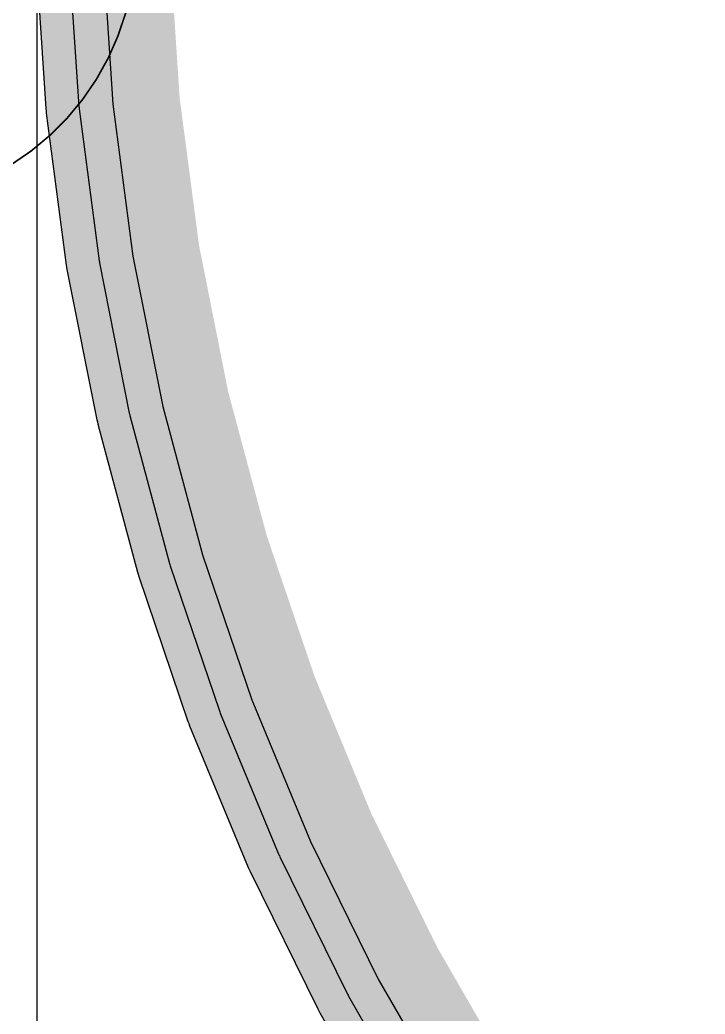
# Model space of a CAD drawing. Header units: inches. Extents: x -30 to 282, y -86 to 78.
# Drawn here: x -8.28 to -3.08, y -53.89 to -46.35 of the extents above; entities that cross this region are included whole.
import ezdxf

# ---------------------------------------------------------------- set-up
doc = ezdxf.new("R2010")
doc.units = ezdxf.units.IN
for name, color, linetype in [('Board Outline', 216, 'Continuous'), ('Bottom Layer', 5, 'Continuous'), ('Dimensions', 6, 'Continuous'), ('GND 01', 76, 'Continuous'), ('GND 02', 16, 'Continuous'), ('Multi-Layer', 9, 'Continuous'), ('PWR', 156, 'Continuous'), ('SIG 01', 90, 'Continuous'), ('Top Layer', 1, 'Continuous')]:
    doc.layers.add(name, color=color, linetype=linetype)

msp = doc.modelspace()

# ---------------------------------------------------------------- linework, layer by layer
at = {"layer": 'Board Outline', "const_width": 0.254}
msp.add_lwpolyline([(37.4947, -16.4465, -2.502525), (-17.2929, -16.4465)], format="xyb", dxfattribs=at)
msp.add_lwpolyline([(27.8604, -45.25, 1), (-7.6586, -45.25, 1)], format="xyb", close=True, dxfattribs=at)
at = {"layer": 'Bottom Layer'}
for p, q in [((-8.1476, -56.3994), (-8.1476, -38.7294)), ((-7.9075, -45.848), (-7.8315, -47.0077)), ((-7.8315, -47.0077), (-7.8293, -47.016)), ((-7.8293, -47.016), (-7.8298, -47.0245)), ((-7.8298, -47.0245), (-7.6782, -48.1767)), ((-7.6782, -48.1767), (-7.6754, -48.1849)), ((-7.6754, -48.1849), (-7.6754, -48.1935)), ((-7.6754, -48.1935), (-7.4487, -49.3333)), ((-7.4487, -49.3333), (-7.4454, -49.3412)), ((-7.4454, -49.3412), (-7.4448, -49.3498)), ((-7.4448, -49.3498), (-7.144, -50.4723)), ((-7.144, -50.4723), (-7.1402, -50.48)), ((-7.1402, -50.48), (-7.1391, -50.4886)), ((-7.1391, -50.4886), (-6.7656, -51.589)), ((-6.7656, -51.589), (-6.7613, -51.5965)), ((-6.7613, -51.5965), (-6.7596, -51.6049)), ((-6.7596, -51.6049), (-6.3149, -52.6786)), ((-6.3149, -52.6786), (-6.3101, -52.6857)), ((-6.3101, -52.6857), (-6.3079, -52.694)), ((-6.3079, -52.694), (-5.7939, -53.7363)), ((-5.7939, -53.7363), (-5.7886, -53.7431)), ((-5.7886, -53.7431), (-5.7859, -53.7513)), ((-5.7859, -53.7513), (-5.2048, -54.7577))]:
    msp.add_line(p, q, dxfattribs=at)
at = {"layer": 'Dimensions', "const_width": 0.0127}
msp.add_lwpolyline([(-7.3991, -45.75, -0.414214), (-9.3991, -47.75)], format="xyb", dxfattribs=at)
at = {"layer": 'GND 01'}
for p, q in [((-8.1585, -45.8645), (-8.0825, -47.0241)), ((-8.0825, -47.0241), (-8.0797, -47.0406)), ((-8.0797, -47.0406), (-8.0792, -47.0574)), ((-8.0792, -47.0574), (-7.9275, -48.2096)), ((-7.9275, -48.2096), (-7.9237, -48.2259)), ((-7.9237, -48.2259), (-7.922, -48.2425)), ((-7.922, -48.2425), (-7.6953, -49.3823)), ((-7.6953, -49.3823), (-7.6905, -49.3984)), ((-7.6905, -49.3984), (-7.6877, -49.4149)), ((-7.6877, -49.4149), (-7.3869, -50.5374)), ((-7.3869, -50.5374), (-7.3811, -50.5531)), ((-7.3811, -50.5531), (-7.3773, -50.5694)), ((-7.3773, -50.5694), (-7.0037, -51.6699)), ((-7.0037, -51.6699), (-6.9968, -51.6851)), ((-6.9968, -51.6851), (-6.9919, -51.7011)), ((-6.9919, -51.7011), (-6.5472, -52.7748)), ((-6.5472, -52.7748), (-6.5393, -52.7896)), ((-6.5393, -52.7896), (-6.5334, -52.8052)), ((-6.5334, -52.8052), (-6.0194, -53.8475)), ((-6.0194, -53.8475), (-6.0106, -53.8618)), ((-6.0106, -53.8618), (-6.0037, -53.877)), ((-6.0037, -53.877), (-5.4226, -54.8835))]:
    msp.add_line(p, q, dxfattribs=at)
at = {"layer": 'GND 01', "const_width": 1.016}
for points in [[(-7.6491, -45.8311), (-7.5731, -46.9907)], [(-7.5731, -46.9907), (-7.4214, -48.1429)], [(-7.4214, -48.1429), (-7.1947, -49.2828)], [(-7.1947, -49.2828), (-6.8939, -50.4053)], [(-6.8939, -50.4053), (-6.5203, -51.5058)], [(-6.5203, -51.5058), (-6.0756, -52.5795)], [(-6.0756, -52.5795), (-5.5616, -53.6218)], [(-5.5616, -53.6218), (-4.9805, -54.6282)]]:
    msp.add_lwpolyline(points, dxfattribs=at)
at = {"layer": 'GND 01', "const_width": 0.508}
for points in [[(-7.8271, -46.9907, 1), (-7.3191, -46.9907, 1)], [(-7.8271, -46.9907, 1), (-7.3191, -46.9907, 1)], [(-7.6754, -48.1429, 1), (-7.1674, -48.1429, 1)], [(-7.6754, -48.1429, 1), (-7.1674, -48.1429, 1)], [(-7.4487, -49.2828, 1), (-6.9407, -49.2828, 1)], [(-7.4487, -49.2828, 1), (-6.9407, -49.2828, 1)], [(-7.1479, -50.4053, 1), (-6.6399, -50.4053, 1)], [(-7.1479, -50.4053, 1), (-6.6399, -50.4053, 1)], [(-6.7743, -51.5058, 1), (-6.2663, -51.5058, 1)], [(-6.7743, -51.5058, 1), (-6.2663, -51.5058, 1)], [(-6.3296, -52.5795, 1), (-5.8216, -52.5795, 1)], [(-6.3296, -52.5795, 1), (-5.8216, -52.5795, 1)], [(-5.8156, -53.6218, 1), (-5.3076, -53.6218, 1)], [(-5.8156, -53.6218, 1), (-5.3076, -53.6218, 1)]]:
    msp.add_lwpolyline(points, format="xyb", close=True, dxfattribs=at)
at = {"layer": 'GND 02'}
for p, q in [((-8.1585, -45.8645), (-8.0825, -47.0241)), ((-8.0825, -47.0241), (-8.0797, -47.0406)), ((-8.0797, -47.0406), (-8.0792, -47.0574)), ((-8.0792, -47.0574), (-7.9275, -48.2096)), ((-7.9275, -48.2096), (-7.9237, -48.2259)), ((-7.9237, -48.2259), (-7.922, -48.2425)), ((-7.922, -48.2425), (-7.6953, -49.3823)), ((-7.6953, -49.3823), (-7.6905, -49.3984)), ((-7.6905, -49.3984), (-7.6877, -49.4149)), ((-7.6877, -49.4149), (-7.3869, -50.5374)), ((-7.3869, -50.5374), (-7.3811, -50.5531)), ((-7.3811, -50.5531), (-7.3773, -50.5694)), ((-7.3773, -50.5694), (-7.0037, -51.6699)), ((-7.0037, -51.6699), (-6.9968, -51.6851)), ((-6.9968, -51.6851), (-6.9919, -51.7011)), ((-6.9919, -51.7011), (-6.5472, -52.7748)), ((-6.5472, -52.7748), (-6.5393, -52.7896)), ((-6.5393, -52.7896), (-6.5334, -52.8052)), ((-6.5334, -52.8052), (-6.0194, -53.8475)), ((-6.0194, -53.8475), (-6.0106, -53.8618)), ((-6.0106, -53.8618), (-6.0037, -53.877)), ((-6.0037, -53.877), (-5.4226, -54.8835))]:
    msp.add_line(p, q, dxfattribs=at)
at = {"layer": 'GND 02', "const_width": 1.016}
for points in [[(-7.6491, -45.8311), (-7.5731, -46.9907)], [(-7.5731, -46.9907), (-7.4214, -48.1429)], [(-7.4214, -48.1429), (-7.1947, -49.2828)], [(-7.1947, -49.2828), (-6.8939, -50.4053)], [(-6.8939, -50.4053), (-6.5203, -51.5058)], [(-6.5203, -51.5058), (-6.0756, -52.5795)], [(-6.0756, -52.5795), (-5.5616, -53.6218)], [(-5.5616, -53.6218), (-4.9805, -54.6282)]]:
    msp.add_lwpolyline(points, dxfattribs=at)
at = {"layer": 'GND 02', "const_width": 0.508}
for points in [[(-7.8271, -46.9907, 1), (-7.3191, -46.9907, 1)], [(-7.8271, -46.9907, 1), (-7.3191, -46.9907, 1)], [(-7.6754, -48.1429, 1), (-7.1674, -48.1429, 1)], [(-7.6754, -48.1429, 1), (-7.1674, -48.1429, 1)], [(-7.4487, -49.2828, 1), (-6.9407, -49.2828, 1)], [(-7.4487, -49.2828, 1), (-6.9407, -49.2828, 1)], [(-7.1479, -50.4053, 1), (-6.6399, -50.4053, 1)], [(-7.1479, -50.4053, 1), (-6.6399, -50.4053, 1)], [(-6.7743, -51.5058, 1), (-6.2663, -51.5058, 1)], [(-6.7743, -51.5058, 1), (-6.2663, -51.5058, 1)], [(-6.3296, -52.5795, 1), (-5.8216, -52.5795, 1)], [(-6.3296, -52.5795, 1), (-5.8216, -52.5795, 1)], [(-5.8156, -53.6218, 1), (-5.3076, -53.6218, 1)], [(-5.8156, -53.6218, 1), (-5.3076, -53.6218, 1)]]:
    msp.add_lwpolyline(points, format="xyb", close=True, dxfattribs=at)
at = {"layer": 'Multi-Layer'}
for p, q in [((-7.6491, -45.8311), (-7.5731, -46.9907)), ((-7.5731, -46.9907), (-7.4214, -48.1429)), ((-7.4214, -48.1429), (-7.1947, -49.2828)), ((-7.1947, -49.2828), (-6.8939, -50.4053)), ((-6.8939, -50.4053), (-6.5203, -51.5058)), ((-6.5203, -51.5058), (-6.0756, -52.5795)), ((-6.0756, -52.5795), (-5.5616, -53.6218)), ((-5.5616, -53.6218), (-4.9805, -54.6282))]:
    msp.add_line(p, q, dxfattribs=at)
at = {"layer": 'PWR'}
for p, q in [((-7.9075, -45.848), (-7.8315, -47.0077)), ((-7.8315, -47.0077), (-7.8293, -47.016)), ((-7.8293, -47.016), (-7.8298, -47.0245)), ((-7.8298, -47.0245), (-7.6782, -48.1767)), ((-7.6782, -48.1767), (-7.6754, -48.1849)), ((-7.6754, -48.1849), (-7.6754, -48.1935)), ((-7.6754, -48.1935), (-7.4487, -49.3333)), ((-7.4487, -49.3333), (-7.4454, -49.3412)), ((-7.4454, -49.3412), (-7.4448, -49.3498)), ((-7.4448, -49.3498), (-7.144, -50.4723)), ((-7.144, -50.4723), (-7.1402, -50.48)), ((-7.1402, -50.48), (-7.1391, -50.4886)), ((-7.1391, -50.4886), (-6.7656, -51.589)), ((-6.7656, -51.589), (-6.7613, -51.5965)), ((-6.7613, -51.5965), (-6.7596, -51.6049)), ((-6.7596, -51.6049), (-6.3149, -52.6786)), ((-6.3149, -52.6786), (-6.3101, -52.6857)), ((-6.3101, -52.6857), (-6.3079, -52.694)), ((-6.3079, -52.694), (-5.7939, -53.7363)), ((-5.7939, -53.7363), (-5.7886, -53.7431)), ((-5.7886, -53.7431), (-5.7859, -53.7513)), ((-5.7859, -53.7513), (-5.2048, -54.7577))]:
    msp.add_line(p, q, dxfattribs=at)
at = {"layer": 'SIG 01'}
for p, q in [((-7.9075, -45.848), (-7.8315, -47.0077)), ((-7.8315, -47.0077), (-7.8293, -47.016)), ((-7.8293, -47.016), (-7.8298, -47.0245)), ((-7.8298, -47.0245), (-7.6782, -48.1767)), ((-7.6782, -48.1767), (-7.6754, -48.1849)), ((-7.6754, -48.1849), (-7.6754, -48.1935)), ((-7.6754, -48.1935), (-7.4487, -49.3333)), ((-7.4487, -49.3333), (-7.4454, -49.3412)), ((-7.4454, -49.3412), (-7.4448, -49.3498)), ((-7.4448, -49.3498), (-7.144, -50.4723)), ((-7.144, -50.4723), (-7.1402, -50.48)), ((-7.1402, -50.48), (-7.1391, -50.4886)), ((-7.1391, -50.4886), (-6.7656, -51.589)), ((-6.7656, -51.589), (-6.7613, -51.5965)), ((-6.7613, -51.5965), (-6.7596, -51.6049)), ((-6.7596, -51.6049), (-6.3149, -52.6786)), ((-6.3149, -52.6786), (-6.3101, -52.6857)), ((-6.3101, -52.6857), (-6.3079, -52.694)), ((-6.3079, -52.694), (-5.7939, -53.7363)), ((-5.7939, -53.7363), (-5.7886, -53.7431)), ((-5.7886, -53.7431), (-5.7859, -53.7513)), ((-5.7859, -53.7513), (-5.2048, -54.7577))]:
    msp.add_line(p, q, dxfattribs=at)
at = {"layer": 'Top Layer'}
for p, q in [((-7.9075, -45.848), (-7.8315, -47.0077)), ((-7.8315, -47.0077), (-7.8293, -47.016)), ((-7.8293, -47.016), (-7.8298, -47.0245)), ((-7.8298, -47.0245), (-7.6782, -48.1767)), ((-7.6782, -48.1767), (-7.6754, -48.1849)), ((-7.6754, -48.1849), (-7.6754, -48.1935)), ((-7.6754, -48.1935), (-7.4487, -49.3333)), ((-7.4487, -49.3333), (-7.4454, -49.3412)), ((-7.4454, -49.3412), (-7.4448, -49.3498)), ((-7.4448, -49.3498), (-7.144, -50.4723)), ((-7.144, -50.4723), (-7.1402, -50.48)), ((-7.1402, -50.48), (-7.1391, -50.4886)), ((-7.1391, -50.4886), (-6.7656, -51.589)), ((-6.7656, -51.589), (-6.7613, -51.5965)), ((-6.7613, -51.5965), (-6.7596, -51.6049)), ((-6.7596, -51.6049), (-6.3149, -52.6786)), ((-6.3149, -52.6786), (-6.3101, -52.6857)), ((-6.3101, -52.6857), (-6.3079, -52.694)), ((-6.3079, -52.694), (-5.7939, -53.7363)), ((-5.7939, -53.7363), (-5.7886, -53.7431)), ((-5.7886, -53.7431), (-5.7859, -53.7513)), ((-5.7859, -53.7513), (-5.4791, -54.2825))]:
    msp.add_line(p, q, dxfattribs=at)

doc.saveas('drawing.dxf')
